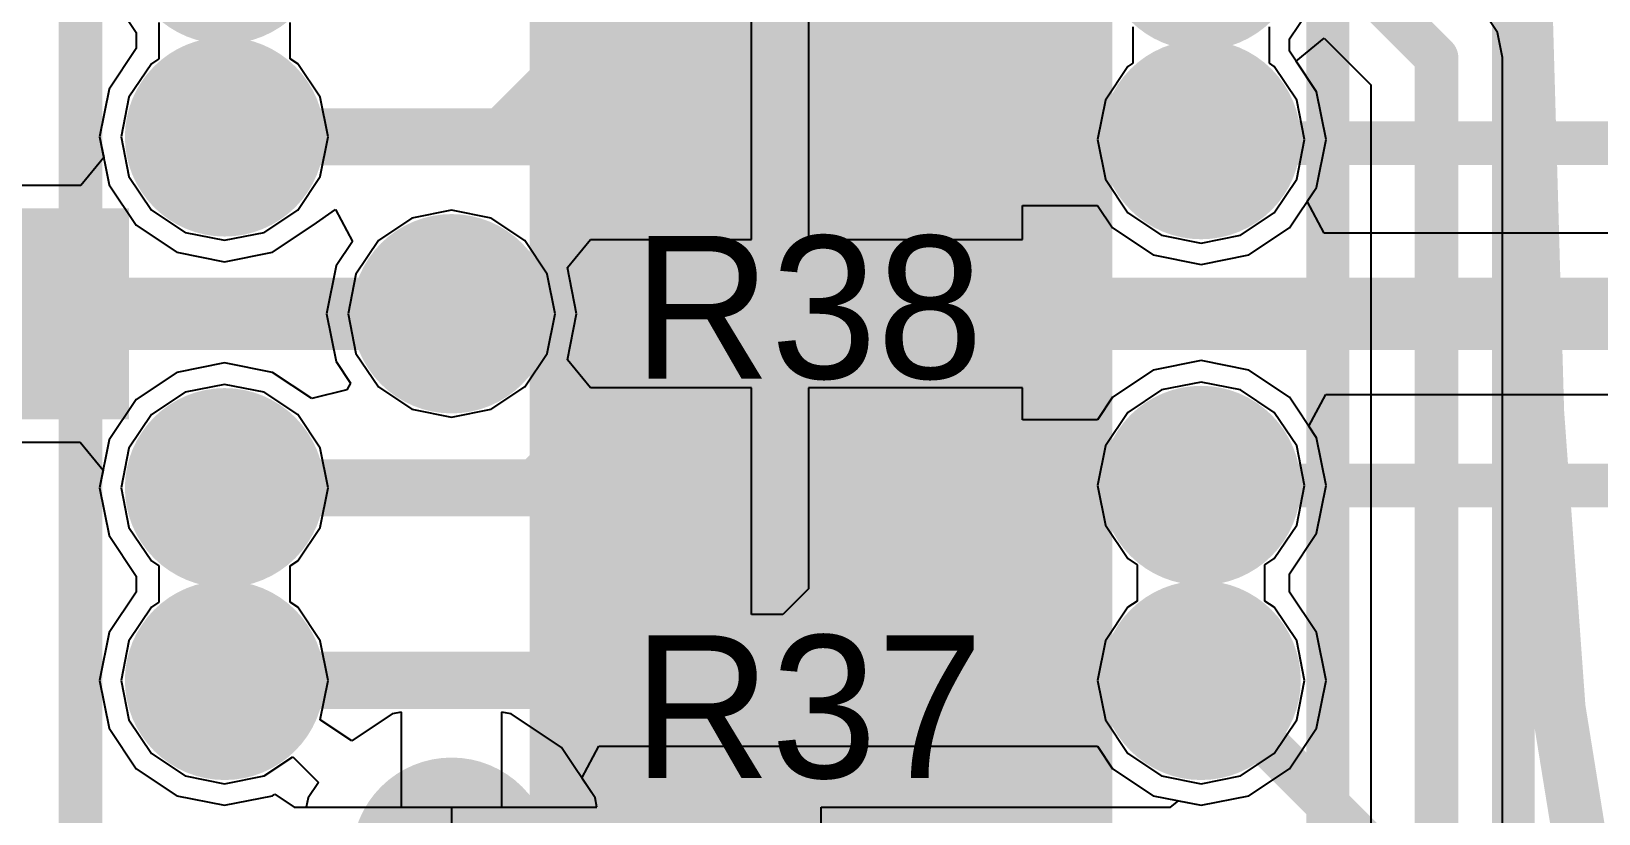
# Model space of a CAD drawing. Header units: millimetres. Extents: x 6 to 417, y 41 to 311.
# Drawn here: x 82.78 to 88.27, y 98.25 to 100.99 of the extents above; entities that cross this region are included whole.
import ezdxf

# ---------------------------------------------------------------- set-up
doc = ezdxf.new("R2010")
doc.units = ezdxf.units.MM
for name, color, linetype in [('BottomLayer', 5, 'Continuous'), ('BottomPaste', 16, 'Continuous'), ('BottomSolder', 6, 'Continuous'), ('DrillDrawing', 1, 'Continuous'), ('KeepOutLayer', 6, 'Continuous'), ('Mechanical2', 216, 'Continuous'), ('Mechanical4', 56, 'Continuous'), ('MidLayer1', 16, 'Continuous'), ('MidLayer2', 76, 'Continuous'), ('MultiLayer', 9, 'Continuous'), ('TopLayer', 1, 'Continuous'), ('TopOverlay', 2, 'Continuous'), ('TopPaste', 8, 'Continuous'), ('TopSolder', 216, 'Continuous')]:
    doc.layers.add(name, color=color, linetype=linetype)

msp = doc.modelspace()

# ---------------------------------------------------------------- linework, layer by layer
at = {"layer": 'BottomLayer'}
for p, q in [((83.0505, 101.1294), (83.1454, 100.9874)), ((87.1846, 100.9654), (87.2795, 101.1075)), ((83.1454, 100.9874), (83.1454, 100.9316)), ((87.1846, 100.9221), (87.1846, 100.9654)), ((83.1454, 100.9316), (83.0505, 100.7895)), ((87.2795, 100.78), (87.1846, 100.9221)), ((83.0505, 100.7895), (83.0172, 100.622)), ((87.3128, 100.6125), (87.2795, 100.78)), ((83.0172, 100.622), (83.0505, 100.4544)), ((87.2795, 100.445), (87.3128, 100.6125)), ((83.0505, 100.4544), (83.1454, 100.3124)), ((87.247, 100.3964), (87.2795, 100.445)), ((83.7646, 100.3124), (83.8428, 100.3671)), ((83.8428, 100.3671), (83.8428, 100.3671)), ((83.8428, 100.3671), (83.9027, 100.2551)), ((87.3069, 100.2844), (87.247, 100.3964)), ((83.1454, 100.3124), (83.2875, 100.2175)), ((83.6225, 100.2175), (83.7646, 100.3124)), ((83.7646, 100.3124), (83.7646, 100.3124)), ((83.9027, 100.2551), (83.8455, 100.1695)), ((88.694, 100.2844), (87.3069, 100.2844)), ((83.2875, 100.2175), (83.455, 100.1842)), ((83.455, 100.1842), (83.6225, 100.2175)), ((83.8455, 100.1695), (83.8122, 100.002)), ((83.8122, 100.002), (83.8455, 99.8344)), ((83.455, 99.8298), (83.2875, 99.7965)), ((83.6225, 99.7965), (83.455, 99.8298)), ((83.8455, 99.8344), (83.896, 99.7589)), ((83.2875, 99.7965), (83.1454, 99.7016)), ((83.7602, 99.7045), (83.6225, 99.7965)), ((83.896, 99.7589), (83.8834, 99.7353)), ((83.1454, 99.7016), (83.0505, 99.5595)), ((83.8834, 99.7353), (83.7602, 99.7045)), ((87.2528, 99.6075), (87.3126, 99.7195)), ((87.3126, 99.7195), (88.694, 99.7195)), ((87.2795, 99.5675), (87.2528, 99.6075)), ((83.0505, 99.5595), (83.0172, 99.392)), ((87.3128, 99.4), (87.2795, 99.5675)), ((83.0172, 99.392), (83.0505, 99.2244)), ((87.2795, 99.2325), (87.3128, 99.4)), ((83.0505, 99.2244), (83.1454, 99.0824)), ((87.1846, 99.0904), (87.2795, 99.2325)), ((87.1846, 99.0266), (87.1846, 99.0904)), ((83.1454, 99.0824), (83.1454, 99.0266)), ((83.1454, 99.0266), (83.0505, 98.8845)), ((87.2795, 98.8845), (87.1846, 99.0266)), ((83.0505, 98.8845), (83.0172, 98.717)), ((87.3128, 98.717), (87.2795, 98.8845)), ((83.0172, 98.717), (83.0505, 98.5494)), ((87.2795, 98.5494), (87.3128, 98.717)), ((83.0505, 98.5494), (83.1454, 98.4074)), ((87.1846, 98.4074), (87.2795, 98.5494)), ((83.1454, 98.4074), (83.2875, 98.3125)), ((87.0425, 98.3125), (87.1846, 98.4074)), ((83.2875, 98.3125), (83.455, 98.2792)), ((83.455, 98.2792), (83.6225, 98.3125)), ((83.6225, 98.3125), (83.6305, 98.3178)), ((83.6305, 98.3178), (83.699, 98.272)), ((83.699, 98.272), (84.25, 98.272)), ((84.25, 98.272), (84.25, 97.922)), ((85.544, 97.922), (85.544, 98.272)), ((85.544, 98.272), (86.7683, 98.272)), ((86.7683, 98.272), (86.7962, 98.2948)), ((86.7962, 98.2948), (86.875, 98.2792)), ((86.875, 98.2792), (87.0425, 98.3125))]:
    msp.add_line(p, q, dxfattribs=at)
for points, const_width in [([(83.3153, 100.622, 1), (83.5947, 100.622, 1)], 0.2794), ([(86.7353, 100.6125, 1), (87.0147, 100.6125, 1)], 0.2794), ([(83.405, 100.622, 1), (83.505, 100.622, 1)], 0.1), ([(85.5, 100.622, 1), (85.6, 100.622, 1)], 0.1), ([(84.1103, 100.002, 1), (84.3897, 100.002, 1)], 0.2794), ([(84.1865, 100.002, 1), (84.3135, 100.002, 1)], 0.127), ([(85.4765, 100.002, 1), (85.6035, 100.002, 1)], 0.127), ([(85.4765, 100.002, 1), (85.6035, 100.002, 1)], 0.127), ([(83.3153, 99.392, 1), (83.5947, 99.392, 1)], 0.2794), ([(86.7353, 99.4, 1), (87.0147, 99.4, 1)], 0.2794), ([(83.405, 99.392, 1), (83.505, 99.392, 1)], 0.1), ([(85.49, 99.392, 1), (85.59, 99.392, 1)], 0.1), ([(83.3153, 98.717, 1), (83.5947, 98.717, 1)], 0.2794), ([(86.7353, 98.717, 1), (87.0147, 98.717, 1)], 0.2794), ([(83.405, 98.717, 1), (83.505, 98.717, 1)], 0.1), ([(85.5, 98.717, 1), (85.6, 98.717, 1)], 0.1), ([(84.1103, 98.097, 1), (84.3897, 98.097, 1)], 0.2794)]:
    msp.add_lwpolyline(points, format="xyb", close=True, dxfattribs=dict(at, const_width=const_width))
for points, const_width in [([(83.455, 100.622), (85.55, 100.622)], 0.2), ([(84.25, 100.002), (85.54, 100.002)], 0.254), ([(85.54, 100.002), (89.738, 100.002)], 0.254), ([(83.455, 99.392), (85.54, 99.392)], 0.2), ([(83.455, 98.717), (85.55, 98.717)], 0.2)]:
    msp.add_lwpolyline(points, dxfattribs=dict(at, const_width=const_width))
for points in [[(86.444, 100.437), (86.444, 100.837), (84.644, 100.437), (84.644, 100.837)], [(86.444, 99.802), (86.444, 100.202), (84.644, 99.802), (84.644, 100.202)], [(86.444, 99.167), (86.444, 99.567), (84.644, 99.167), (84.644, 99.567)], [(86.444, 98.532), (86.444, 98.932), (84.644, 98.532), (84.644, 98.932)], [(86.444, 97.897), (86.444, 98.297), (84.644, 97.897), (84.644, 98.297)]]:
    msp.add_solid(points, dxfattribs=at)
at = {"layer": 'BottomPaste'}
for points in [[(86.394, 100.487), (86.394, 100.787), (84.694, 100.487), (84.694, 100.787)], [(86.394, 99.852), (86.394, 100.152), (84.694, 99.852), (84.694, 100.152)], [(86.394, 99.217), (86.394, 99.517), (84.694, 99.217), (84.694, 99.517)], [(86.394, 98.582), (86.394, 98.882), (84.694, 98.582), (84.694, 98.882)]]:
    msp.add_solid(points, dxfattribs=at)
at = {"layer": 'BottomSolder', "const_width": 0.3494}
for points in [[(83.2803, 101.297, 1), (83.6297, 101.297, 1)], [(86.7003, 101.275, 1), (87.0497, 101.275, 1)], [(83.2803, 100.622, 1), (83.6297, 100.622, 1)], [(86.7003, 100.6125, 1), (87.0497, 100.6125, 1)], [(84.0753, 100.002, 1), (84.4247, 100.002, 1)], [(86.7003, 99.4, 1), (87.0497, 99.4, 1)], [(83.2803, 99.392, 1), (83.6297, 99.392, 1)], [(83.2803, 98.717, 1), (83.6297, 98.717, 1)], [(86.7003, 98.717, 1), (87.0497, 98.717, 1)], [(84.0753, 98.097, 1), (84.4247, 98.097, 1)]]:
    msp.add_lwpolyline(points, format="xyb", close=True, dxfattribs=at)
at = {"layer": 'BottomSolder'}
for points in [[(86.564, 100.952), (86.564, 101.592), (84.524, 100.952), (84.524, 101.592)], [(86.564, 100.317), (86.564, 100.957), (84.524, 100.317), (84.524, 100.957)], [(86.564, 99.682), (86.564, 100.322), (84.524, 99.682), (84.524, 100.322)], [(86.564, 99.047), (86.564, 99.687), (84.524, 99.047), (84.524, 99.687)], [(86.564, 98.412), (86.564, 99.052), (84.524, 98.412), (84.524, 99.052)], [(86.564, 97.777), (86.564, 98.417), (84.524, 97.777), (84.524, 98.417)]]:
    msp.add_solid(points, dxfattribs=at)
at = {"layer": 'DrillDrawing', "const_width": 0.1}
for points in [[(119.9857, 99, -39.996351), (119.9857, 101)], [(119.9819, 99, -39.98872), (119.9819, 101)]]:
    msp.add_lwpolyline(points, format="xyb", dxfattribs=at)
at = {"layer": 'DrillDrawing', "const_width": 0.1524}
for points in [[(83.3788, 100.622, 1), (83.5312, 100.622, 1)], [(86.7988, 100.6125, 1), (86.9512, 100.6125, 1)], [(84.1738, 100.002, 1), (84.3262, 100.002, 1)], [(83.3788, 99.392, 1), (83.5312, 99.392, 1)], [(86.7988, 99.4, 1), (86.9512, 99.4, 1)], [(83.3788, 98.717, 1), (83.5312, 98.717, 1)], [(86.7988, 98.717, 1), (86.9512, 98.717, 1)]]:
    msp.add_lwpolyline(points, format="xyb", close=True, dxfattribs=at)
at = {"layer": 'KeepOutLayer', "const_width": 0.1}
msp.add_lwpolyline([(119.9857, 99, -39.996351), (119.9857, 101)], format="xyb", dxfattribs=at)
at = {"layer": 'Mechanical2', "const_width": 0.1}
for points in [[(85.8539, 94.9), (85.8539, 105.1)], [(86.0039, 95.25), (86.0039, 104.75)], [(86.2039, 95.35), (86.2039, 104.65)], [(86.3089, 95.35), (86.3089, 104.65)], [(86.4139, 96.96), (86.4139, 103.675)], [(86.4419, 96.96), (86.4419, 103.675)], [(86.4439, 96.96), (86.4439, 103.675)], [(86.4719, 96.96), (86.4719, 103.675)], [(87.2939, 95.9), (87.2939, 103.6)], [(87.3439, 95.9), (87.3439, 103.6)], [(87.9439, 95.9), (87.9439, 103.6)], [(87.9939, 95.9), (87.9939, 103.6)], [(85.9539, 97.4212), (85.9539, 102.5787)], [(85.0439, 98.3), (85.0439, 101.7)], [(77.4531, 100), (94.92, 100)], [(88.0087, 99.6586), (88.0968, 99.6611)], [(85.0439, 98.3), (85.9539, 97.4212)]]:
    msp.add_lwpolyline(points, dxfattribs=at)
at = {"layer": 'Mechanical2'}
for points, const_width in [([(90.1439, 100, 1), (85.1439, 100, 1)], 0.1), ([(85.1189, 100, 1), (85.1689, 100, 1)], 0.05), ([(87.9837, 99.6586, 1), (88.0337, 99.6586, 1)], 0.05), ([(88.0718, 99.6611, 1), (88.1218, 99.6611, 1)], 0.05), ([(85.0189, 98.3, 1), (85.0689, 98.3, 1)], 0.05), ([(85.0189, 98.3, 1), (85.0689, 98.3, 1)], 0.05)]:
    msp.add_lwpolyline(points, format="xyb", close=True, dxfattribs=dict(at, const_width=const_width))
at = {"layer": 'Mechanical4', "const_width": 0.1}
for points in [[(87.6944, 110.7055), (88.0087, 99.6586)], [(87.785, 110.6208), (88.0968, 99.6611)]]:
    msp.add_lwpolyline(points, dxfattribs=at)
at = {"layer": 'Mechanical4', "const_width": 0.05}
for points in [[(87.9837, 99.6586, 1), (88.0337, 99.6586, 1)], [(87.9837, 99.6586, 1), (88.0337, 99.6586, 1)], [(88.0718, 99.6611, 1), (88.1218, 99.6611, 1)], [(88.0718, 99.6611, 1), (88.1218, 99.6611, 1)]]:
    msp.add_lwpolyline(points, format="xyb", close=True, dxfattribs=at)
at = {"layer": 'Mechanical4', "const_width": 0.1}
for points in [[(89.8197, 93.6531, -0.132991), (88.0087, 99.6586)], [(89.8602, 93.7551, -0.131599), (88.0968, 99.6611)]]:
    msp.add_lwpolyline(points, format="xyb", dxfattribs=at)
at = {"layer": 'MidLayer1'}
for p, q in [((83.225, 101.023), (83.225, 100.896)), ((83.685, 100.896), (83.685, 101.023)), ((86.6356, 101.0073), (86.6356, 100.8803)), ((87.1144, 100.8803), (87.1144, 101.0073)), ((83.1986, 100.8783), (83.12, 100.7607)), ((83.225, 100.896), (83.1986, 100.8783)), ((83.7114, 100.8783), (83.685, 100.896)), ((83.79, 100.7607), (83.7114, 100.8783)), ((86.6186, 100.8689), (86.54, 100.7512)), ((86.6356, 100.8803), (86.6186, 100.8689)), ((87.1314, 100.8689), (87.1144, 100.8803)), ((87.21, 100.7512), (87.1314, 100.8689)), ((83.12, 100.7607), (83.0924, 100.622)), ((83.8176, 100.622), (83.79, 100.7607)), ((86.54, 100.7512), (86.5124, 100.6125)), ((87.2376, 100.6125), (87.21, 100.7512)), ((83.0924, 100.622), (83.12, 100.4832)), ((83.79, 100.4832), (83.8176, 100.622)), ((86.5124, 100.6125), (86.54, 100.4738)), ((87.21, 100.4738), (87.2376, 100.6125)), ((83.12, 100.4832), (83.1986, 100.3656)), ((83.7114, 100.3656), (83.79, 100.4832)), ((86.54, 100.4738), (86.6186, 100.3561)), ((87.1314, 100.3561), (87.21, 100.4738)), ((83.1986, 100.3656), (83.3163, 100.287)), ((83.5937, 100.287), (83.7114, 100.3656)), ((84.25, 100.3645), (84.1113, 100.3369)), ((84.3888, 100.3369), (84.25, 100.3645)), ((86.6186, 100.3561), (86.7363, 100.2775)), ((87.0137, 100.2775), (87.1314, 100.3561)), ((84.1113, 100.3369), (83.9936, 100.2584)), ((84.5064, 100.2584), (84.3888, 100.3369)), ((83.3163, 100.287), (83.455, 100.2594)), ((83.455, 100.2594), (83.5937, 100.287)), ((83.9936, 100.2584), (83.9151, 100.1407)), ((84.585, 100.1407), (84.5064, 100.2584)), ((86.7363, 100.2775), (86.875, 100.2499)), ((86.875, 100.2499), (87.0137, 100.2775)), ((83.9151, 100.1407), (83.8875, 100.002)), ((84.6126, 100.002), (84.585, 100.1407)), ((83.8875, 100.002), (83.9151, 99.8632)), ((84.585, 99.8632), (84.6126, 100.002)), ((83.9151, 99.8632), (83.9936, 99.7456)), ((84.5064, 99.7456), (84.585, 99.8632)), ((83.455, 99.7545), (83.3163, 99.7269)), ((83.5937, 99.7269), (83.455, 99.7545)), ((86.875, 99.7626), (86.7363, 99.735)), ((87.0137, 99.735), (86.875, 99.7626)), ((83.3163, 99.7269), (83.1986, 99.6483)), ((83.7114, 99.6483), (83.5937, 99.7269)), ((83.9936, 99.7456), (84.1113, 99.667)), ((84.3888, 99.667), (84.5064, 99.7456)), ((86.7363, 99.735), (86.6186, 99.6564)), ((87.1314, 99.6564), (87.0137, 99.735)), ((83.1986, 99.6483), (83.12, 99.5307)), ((83.79, 99.5307), (83.7114, 99.6483)), ((84.1113, 99.667), (84.25, 99.6394)), ((84.25, 99.6394), (84.3888, 99.667)), ((86.6186, 99.6564), (86.54, 99.5387)), ((87.21, 99.5387), (87.1314, 99.6564)), ((83.12, 99.5307), (83.0924, 99.392)), ((83.8176, 99.392), (83.79, 99.5307)), ((86.54, 99.5387), (86.5124, 99.4)), ((87.2376, 99.4), (87.21, 99.5387)), ((83.0924, 99.392), (83.12, 99.2532)), ((83.79, 99.2532), (83.8176, 99.392)), ((86.5124, 99.4), (86.54, 99.2613)), ((87.21, 99.2613), (87.2376, 99.4)), ((86.54, 99.2613), (86.6186, 99.1436)), ((87.1314, 99.1436), (87.21, 99.2613)), ((83.12, 99.2532), (83.1986, 99.1356)), ((83.7114, 99.1356), (83.79, 99.2532)), ((83.1986, 99.1356), (83.225, 99.118)), ((83.225, 99.118), (83.225, 98.991)), ((83.685, 99.118), (83.7114, 99.1356)), ((83.685, 98.991), (83.685, 99.118)), ((86.6186, 99.1436), (86.651, 99.122)), ((86.651, 99.122), (86.651, 98.995)), ((87.099, 99.122), (87.1314, 99.1436)), ((87.099, 98.995), (87.099, 99.122)), ((83.225, 98.991), (83.1986, 98.9733)), ((83.7114, 98.9733), (83.685, 98.991)), ((86.651, 98.995), (86.6186, 98.9733)), ((87.1314, 98.9733), (87.099, 98.995)), ((83.1986, 98.9733), (83.12, 98.8557)), ((83.79, 98.8557), (83.7114, 98.9733)), ((86.6186, 98.9733), (86.54, 98.8557)), ((87.21, 98.8557), (87.1314, 98.9733)), ((83.12, 98.8557), (83.0924, 98.717)), ((83.8176, 98.717), (83.79, 98.8557)), ((86.54, 98.8557), (86.5124, 98.717)), ((87.2376, 98.717), (87.21, 98.8557)), ((83.0924, 98.717), (83.12, 98.5782)), ((83.79, 98.5782), (83.8176, 98.717)), ((86.5124, 98.717), (86.54, 98.5782)), ((87.21, 98.5782), (87.2376, 98.717)), ((84.0419, 98.5994), (83.9001, 98.5047)), ((84.075, 98.606), (84.0419, 98.5994)), ((84.075, 98.272), (84.075, 98.606)), ((84.4581, 98.5994), (84.425, 98.606)), ((84.425, 98.606), (84.425, 98.272)), ((84.6346, 98.4815), (84.4581, 98.5994)), ((83.12, 98.5782), (83.1986, 98.4606)), ((83.9001, 98.5047), (83.79, 98.5782)), ((86.54, 98.5782), (86.6186, 98.4606)), ((87.1314, 98.4606), (87.21, 98.5782)), ((83.1986, 98.4606), (83.3163, 98.382)), ((83.5937, 98.382), (83.6938, 98.4489)), ((83.6938, 98.4489), (83.7836, 98.3591)), ((84.7525, 98.3051), (84.6346, 98.4815)), ((86.6186, 98.4606), (86.7363, 98.382)), ((87.0137, 98.382), (87.1314, 98.4606)), ((83.3163, 98.382), (83.455, 98.3544)), ((83.455, 98.3544), (83.5937, 98.382)), ((86.7363, 98.382), (86.875, 98.3544)), ((86.875, 98.3544), (87.0137, 98.382)), ((83.7836, 98.3591), (83.7476, 98.3051)), ((83.7476, 98.3051), (83.741, 98.272)), ((83.741, 98.272), (84.075, 98.272)), ((84.425, 98.272), (84.7591, 98.272)), ((84.7591, 98.272), (84.7525, 98.3051))]:
    msp.add_line(p, q, dxfattribs=at)
at = {"layer": 'MidLayer1', "const_width": 0.2794}
for points in [[(83.3153, 100.622, 1), (83.5947, 100.622, 1)], [(86.7353, 100.6125, 1), (87.0147, 100.6125, 1)], [(84.1103, 100.002, 1), (84.3897, 100.002, 1)], [(83.3153, 99.392, 1), (83.5947, 99.392, 1)], [(86.7353, 99.4, 1), (87.0147, 99.4, 1)], [(83.3153, 98.717, 1), (83.5947, 98.717, 1)], [(86.7353, 98.717, 1), (87.0147, 98.717, 1)], [(84.1103, 98.097, 1), (84.3897, 98.097, 1)]]:
    msp.add_lwpolyline(points, format="xyb", close=True, dxfattribs=at)
at = {"layer": 'MidLayer2'}
for points, const_width in [([(85.375, 100.25), (85.375, 104.65)], 0.1524), ([(85.8, 96.875), (85.8, 104.15)], 0.4064), ([(82.95, 97.992), (82.95, 103.875)], 0.1524), ([(86.275, 95.625), (86.275, 101.927)], 0.1524), ([(84.397, 100.622), (85.075, 101.3)], 0.1524), ([(83.455, 100.622), (84.397, 100.622)], 0.1524), ([(86.875, 100.6), (89.2, 100.6)], 0.1524), ([(84.517, 99.392), (85.375, 100.25)], 0.1524), ([(86.85, 99.4), (88.5, 99.4)], 0.1524), ([(83.455, 99.392), (84.517, 99.392)], 0.1524), ([(86.879, 98.721), (90.7, 94.9)], 0.1524)]:
    msp.add_lwpolyline(points, dxfattribs=dict(at, const_width=const_width))
for points, const_width in [([(83.3153, 100.622, 1), (83.5947, 100.622, 1)], 0.2794), ([(86.7353, 100.6125, 1), (87.0147, 100.6125, 1)], 0.2794), ([(83.4169, 100.622, 1), (83.4931, 100.622, 1)], 0.0762), ([(84.3589, 100.622, 1), (84.4351, 100.622, 1)], 0.0762), ([(84.3589, 100.622, 1), (84.4351, 100.622, 1)], 0.0762), ([(86.8369, 100.6, 1), (86.9131, 100.6, 1)], 0.0762), ([(85.3369, 100.25, 1), (85.4131, 100.25, 1)], 0.0762), ([(85.3369, 100.25, 1), (85.4131, 100.25, 1)], 0.0762), ([(84.1103, 100.002, 1), (84.3897, 100.002, 1)], 0.2794), ([(83.3153, 99.392, 1), (83.5947, 99.392, 1)], 0.2794), ([(86.7353, 99.4, 1), (87.0147, 99.4, 1)], 0.2794), ([(86.8119, 99.4, 1), (86.8881, 99.4, 1)], 0.0762), ([(83.4169, 99.392, 1), (83.4931, 99.392, 1)], 0.0762), ([(84.4789, 99.392, 1), (84.5551, 99.392, 1)], 0.0762), ([(84.4789, 99.392, 1), (84.5551, 99.392, 1)], 0.0762), ([(83.3153, 98.717, 1), (83.5947, 98.717, 1)], 0.2794), ([(86.7353, 98.717, 1), (87.0147, 98.717, 1)], 0.2794), ([(86.8409, 98.721, 1), (86.9171, 98.721, 1)], 0.0762), ([(84.1103, 98.097, 1), (84.3897, 98.097, 1)], 0.2794)]:
    msp.add_lwpolyline(points, format="xyb", close=True, dxfattribs=dict(at, const_width=const_width))
at = {"layer": 'MultiLayer', "const_width": 0.2794}
for points in [[(83.3153, 100.622, 1), (83.5947, 100.622, 1)], [(86.7353, 100.6125, 1), (87.0147, 100.6125, 1)], [(84.1103, 100.002, 1), (84.3897, 100.002, 1)], [(83.3153, 99.392, 1), (83.5947, 99.392, 1)], [(86.7353, 99.4, 1), (87.0147, 99.4, 1)], [(83.3153, 98.717, 1), (83.5947, 98.717, 1)], [(86.7353, 98.717, 1), (87.0147, 98.717, 1)], [(84.1103, 98.097, 1), (84.3897, 98.097, 1)]]:
    msp.add_lwpolyline(points, format="xyb", close=True, dxfattribs=at)
at = {"layer": 'TopLayer'}
for p, q in [((85.3, 100.925), (85.3, 101.625)), ((85.5, 101.625), (85.5, 100.925)), ((83.0505, 101.1294), (83.1454, 100.9874)), ((87.9131, 100.9883), (87.8631, 101.0631)), ((83.1454, 100.9874), (83.1454, 100.9316)), ((87.2079, 100.8872), (87.306, 100.9678)), ((87.306, 100.9678), (87.4694, 100.8045)), ((87.9306, 100.9), (87.9131, 100.9883)), ((83.1454, 100.9316), (83.0505, 100.7895)), ((85.3, 100.2625), (85.3, 100.925)), ((85.5, 100.925), (85.5, 100.2625)), ((87.2795, 100.78), (87.2079, 100.8872)), ((87.9306, 95.9393), (87.9306, 100.9)), ((87.4694, 100.8045), (87.4694, 96.1519)), ((83.0505, 100.7895), (83.0172, 100.622)), ((87.3128, 100.6125), (87.2795, 100.78)), ((83.0172, 100.622), (83.0315, 100.5502)), ((87.2795, 100.445), (87.3128, 100.6125)), ((83.0315, 100.5502), (82.9509, 100.452)), ((82.9509, 100.452), (82.554, 100.452)), ((87.1846, 100.3029), (87.2795, 100.445)), ((86.25, 100.2625), (86.25, 100.3819)), ((86.25, 100.3819), (86.5127, 100.3819)), ((86.5127, 100.3819), (86.5654, 100.3029)), ((86.5654, 100.3029), (86.7075, 100.208)), ((87.0425, 100.208), (87.1846, 100.3029)), ((84.6555, 100.1643), (84.7361, 100.2625)), ((84.7361, 100.2625), (85.3, 100.2625)), ((85.5, 100.2625), (86.25, 100.2625)), ((86.7075, 100.208), (86.875, 100.1747)), ((86.875, 100.1747), (87.0425, 100.208)), ((84.6878, 100.002), (84.6555, 100.1643)), ((84.6556, 99.8401), (84.6878, 100.002)), ((84.7362, 99.742), (84.6556, 99.8401)), ((86.7075, 99.8045), (86.5654, 99.7096)), ((86.875, 99.8378), (86.7075, 99.8045)), ((87.0425, 99.8045), (86.875, 99.8378)), ((87.1846, 99.7096), (87.0425, 99.8045)), ((85.3, 99.742), (84.7362, 99.742)), ((85.3, 99.042), (85.3, 99.742)), ((86.25, 99.742), (85.5, 99.742)), ((85.5, 99.742), (85.5, 99.042)), ((86.25, 99.6306), (86.25, 99.742)), ((86.5654, 99.7096), (86.5127, 99.6306)), ((87.2795, 99.5675), (87.1846, 99.7096)), ((86.5127, 99.6306), (86.25, 99.6306)), ((82.554, 99.552), (82.9489, 99.552)), ((82.9489, 99.552), (83.0295, 99.4538)), ((87.3128, 99.4), (87.2795, 99.5675)), ((83.0295, 99.4538), (83.0172, 99.392)), ((83.0172, 99.392), (83.0505, 99.2244)), ((87.2795, 99.2325), (87.3128, 99.4)), ((83.0505, 99.2244), (83.1454, 99.0824)), ((87.1846, 99.0904), (87.2795, 99.2325)), ((87.1846, 99.0266), (87.1846, 99.0904)), ((83.1454, 99.0824), (83.1454, 99.0266)), ((85.3, 98.9476), (85.3, 99.042)), ((85.3, 99.042), (85.3, 99.042)), ((85.5, 99.0374), (85.4102, 98.9476)), ((85.5, 99.042), (85.5, 99.042)), ((85.5, 99.042), (85.5, 99.0374)), ((83.1454, 99.0266), (83.0505, 98.8845)), ((87.2795, 98.8845), (87.1846, 99.0266)), ((85.4102, 98.9476), (85.3, 98.9476)), ((83.0505, 98.8845), (83.0172, 98.717)), ((87.3128, 98.717), (87.2795, 98.8845)), ((83.0172, 98.717), (83.0505, 98.5494)), ((87.2795, 98.5494), (87.3128, 98.717)), ((83.0505, 98.5494), (83.1454, 98.4074)), ((87.1846, 98.4074), (87.2795, 98.5494)), ((84.7062, 98.3743), (84.7661, 98.4863)), ((84.7661, 98.4863), (86.5127, 98.4863)), ((86.5127, 98.4863), (86.5654, 98.4074)), ((83.1454, 98.4074), (83.2875, 98.3125)), ((86.5654, 98.4074), (86.7075, 98.3125)), ((87.0425, 98.3125), (87.1846, 98.4074)), ((84.7525, 98.3051), (84.7062, 98.3743)), ((83.2875, 98.3125), (83.455, 98.2792)), ((83.455, 98.2792), (83.6225, 98.3125)), ((83.6225, 98.3125), (83.6305, 98.3178)), ((83.6305, 98.3178), (83.699, 98.272)), ((83.699, 98.272), (84.7591, 98.272)), ((84.7591, 98.272), (84.7525, 98.3051)), ((86.7075, 98.3125), (86.875, 98.2792)), ((86.875, 98.2792), (87.0425, 98.3125))]:
    msp.add_line(p, q, dxfattribs=at)
for points, const_width in [([(87.325, 101.275), (87.7, 100.9)], 0.1524), ([(87.7, 95.9393), (87.7, 100.9)], 0.1524), ([(83.455, 100.622), (84.925, 100.622)], 0.1524), ([(85.875, 100.6125), (86.875, 100.6125)], 0.1524), ([(82.85, 100.002), (84.25, 100.002)], 0.254), ([(85.875, 99.4), (86.875, 99.4)], 0.1524), ([(83.455, 99.392), (84.925, 99.392)], 0.1524), ([(83.455, 98.717), (86.875, 98.717)], 0.1524)]:
    msp.add_lwpolyline(points, dxfattribs=dict(at, const_width=const_width))
for points, const_width in [([(87.6619, 100.9, 1), (87.7381, 100.9, 1)], 0.0762), ([(87.6619, 100.9, 1), (87.7381, 100.9, 1)], 0.0762), ([(83.3153, 100.622, 1), (83.5947, 100.622, 1)], 0.2794), ([(86.7353, 100.6125, 1), (87.0147, 100.6125, 1)], 0.2794), ([(83.4169, 100.622, 1), (83.4931, 100.622, 1)], 0.0762), ([(84.8869, 100.622, 1), (84.9631, 100.622, 1)], 0.0762), ([(85.8369, 100.6125, 1), (85.9131, 100.6125, 1)], 0.0762), ([(86.8369, 100.6125, 1), (86.9131, 100.6125, 1)], 0.0762), ([(84.1103, 100.002, 1), (84.3897, 100.002, 1)], 0.2794), ([(82.7865, 100.002, 1), (82.9135, 100.002, 1)], 0.127), ([(84.1865, 100.002, 1), (84.3135, 100.002, 1)], 0.127), ([(83.3153, 99.392, 1), (83.5947, 99.392, 1)], 0.2794), ([(86.7353, 99.4, 1), (87.0147, 99.4, 1)], 0.2794), ([(85.8369, 99.4, 1), (85.9131, 99.4, 1)], 0.0762), ([(86.8369, 99.4, 1), (86.9131, 99.4, 1)], 0.0762), ([(83.4169, 99.392, 1), (83.4931, 99.392, 1)], 0.0762), ([(84.8869, 99.392, 1), (84.9631, 99.392, 1)], 0.0762), ([(83.3153, 98.717, 1), (83.5947, 98.717, 1)], 0.2794), ([(86.7353, 98.717, 1), (87.0147, 98.717, 1)], 0.2794), ([(83.4169, 98.717, 1), (83.4931, 98.717, 1)], 0.0762), ([(86.8369, 98.717, 1), (86.9131, 98.717, 1)], 0.0762), ([(84.1103, 98.097, 1), (84.3897, 98.097, 1)], 0.2794)]:
    msp.add_lwpolyline(points, format="xyb", close=True, dxfattribs=dict(at, const_width=const_width))
for points in [[(84.7, 100.4125), (85.15, 100.4125), (84.7, 100.8125), (85.15, 100.8125)], [(85.65, 100.4125), (86.1, 100.4125), (85.65, 100.8125), (86.1, 100.8125)], [(83.05, 100.302), (82.65, 100.302), (83.05, 99.702), (82.65, 99.702)], [(84.7, 99.192), (85.15, 99.192), (84.7, 99.592), (85.15, 99.592)], [(85.65, 99.192), (86.1, 99.192), (85.65, 99.592), (86.1, 99.592)]]:
    msp.add_solid(points, dxfattribs=at)
at = {"layer": 'TopPaste'}
for points in [[(84.75, 100.4625), (85.1, 100.4625), (84.75, 100.7625), (85.1, 100.7625)], [(85.7, 100.4625), (86.05, 100.4625), (85.7, 100.7625), (86.05, 100.7625)], [(83, 100.252), (82.7, 100.252), (83, 99.752), (82.7, 99.752)], [(84.75, 99.242), (85.1, 99.242), (84.75, 99.542), (85.1, 99.542)], [(85.7, 99.242), (86.05, 99.242), (85.7, 99.542), (86.05, 99.542)]]:
    msp.add_solid(points, dxfattribs=at)
at = {"layer": 'TopSolder', "const_width": 0.3494}
for points in [[(83.2803, 101.297, 1), (83.6297, 101.297, 1)], [(86.7003, 101.275, 1), (87.0497, 101.275, 1)], [(83.2803, 100.622, 1), (83.6297, 100.622, 1)], [(86.7003, 100.6125, 1), (87.0497, 100.6125, 1)], [(84.0753, 100.002, 1), (84.4247, 100.002, 1)], [(86.7003, 99.4, 1), (87.0497, 99.4, 1)], [(83.2803, 99.392, 1), (83.6297, 99.392, 1)], [(83.2803, 98.717, 1), (83.6297, 98.717, 1)], [(86.7003, 98.717, 1), (87.0497, 98.717, 1)], [(84.0753, 98.097, 1), (84.4247, 98.097, 1)]]:
    msp.add_lwpolyline(points, format="xyb", close=True, dxfattribs=at)
at = {"layer": 'TopSolder'}
for points in [[(84.63, 100.3425), (85.22, 100.3425), (84.63, 100.8825), (85.22, 100.8825)], [(85.58, 100.3425), (86.17, 100.3425), (85.58, 100.8825), (86.17, 100.8825)], [(83.12, 100.372), (82.58, 100.372), (83.12, 99.632), (82.58, 99.632)], [(84.63, 99.122), (85.22, 99.122), (84.63, 99.662), (85.22, 99.662)], [(85.58, 99.122), (86.17, 99.122), (85.58, 99.662), (86.17, 99.662)]]:
    msp.add_solid(points, dxfattribs=at)

# ---------------------------------------------------------------- texts
at = {"layer": 'TopOverlay'}
for s, p in [('R38', (84.8852, 99.775)), ('R37', (84.8852, 98.375))]:
    msp.add_text(s, height=0.5, rotation=360, dxfattribs=at).set_placement(p)

doc.saveas('drawing.dxf')
